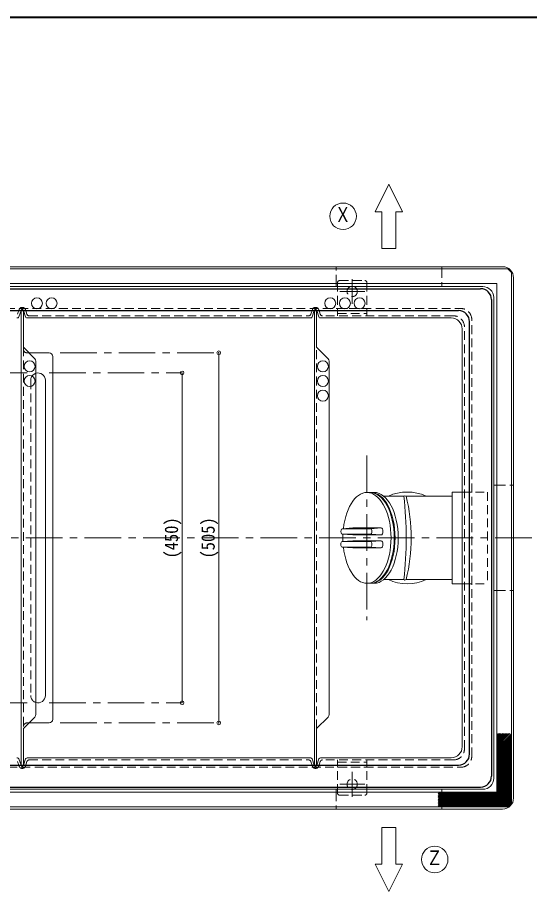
# Model space of a CAD drawing. Units: millimetres at full size, sheet at 1:10; details may follow other scales. Extents: x -2115 to 1935, y -1423 to 1387.
# Drawn here: x -192 to 507, y 194 to 1387 of the extents above; entities that cross this region are included whole.
import ezdxf
from ezdxf.enums import TextEntityAlignment as Align

# ---------------------------------------------------------------- set-up
doc = ezdxf.new("R2010")
doc.units = ezdxf.units.MM
doc.header["$LTSCALE"] = 10
doc.header["$PDMODE"] = 32
doc.header["$PDSIZE"] = 5
doc.linetypes.add('CHAIN1', pattern=[8, 5, -1, 1, -1])
doc.linetypes.add('DASHED1', pattern=[1.8, 1.2, -0.6])
doc.layers.add('0-0____1', color=4, linetype='Continuous', lineweight=9)
doc.styles.add('ＭＳ ゴシック', font='')
doc.styles.get('ＭＳ ゴシック').set_extended_font_data('MS Gothic')

msp = doc.modelspace()

# ---------------------------------------------------------------- linework, layer by layer
at = {"layer": '0-0____1', "color": 1, "lineweight": 40}
msp.add_line((1934.94, 1386.76), (-2115.06, 1386.76), dxfattribs=at)
at = {"layer": '0-0____1', "color": 7, "lineweight": 18}
for p, q in [((314.94, 1159.26), (296.19, 1121.76)), ((314.94, 1159.26), (333.69, 1121.76)), ((305.56, 1121.76), (296.19, 1121.76)), ((305.56, 1121.76), (305.56, 1071.76)), ((324.31, 1121.76), (324.31, 1071.76)), ((333.69, 1121.76), (324.31, 1121.76)), ((324.31, 1071.76), (305.56, 1071.76)), ((476.94, 1043.76), (-847.06, 1043.76)), ((-840.06, 1046.76), (469.94, 1046.76)), ((242.94, 1043.76), (242.94, 1046.76)), ((386.94, 1043.76), (386.94, 1046.76)), ((476.94, 1043.76), (481.94, 1038.76)), ((481.94, 1038.76), (481.94, 314.76)), ((484.94, 1031.76), (484.94, 321.76)), ((-832.06, 1023.76), (461.94, 1023.76)), ((442.94, 1019.76), (-813.06, 1019.76)), ((242.94, 1019.76), (242.94, 1023.76)), ((386.94, 1019.76), (386.94, 1023.76)), ((461.94, 1023.76), (461.94, 329.76)), ((457.94, 348.76), (457.94, 1004.76)), ((-186.73, 986.76), (-189.53, 978.35)), ((-186.56, 366.76), (-186.56, 986.76)), ((-183.56, 936.76), (-183.56, 986.76)), ((-183.39, 986.76), (-180.59, 978.35)), ((213.27, 986.76), (210.47, 978.35)), ((213.44, 366.76), (213.44, 986.76)), ((216.44, 936.76), (216.44, 986.76)), ((216.61, 986.76), (219.41, 978.35)), ((-177.56, 976.76), (207.44, 976.76)), ((222.44, 976.76), (399.94, 976.76)), ((414.94, 961.76), (414.94, 391.76)), ((-168.02, 921.22), (-183.56, 936.76)), ((231.98, 921.22), (216.44, 936.76)), ((-166.56, 917.69), (-166.56, 435.83)), ((233.44, 917.69), (233.44, 435.83)), ((461.94, 748.76), (457.94, 748.76)), ((484.94, 748.76), (481.94, 748.76)), ((285.07, 738.76), (289.36, 738.76)), ((290.63, 738.76), (294.87, 738.76)), ((335.28, 733.76), (307.78, 733.76)), ((401.44, 733.76), (338.37, 733.76)), ((401.44, 739.26), (401.44, 614.26)), ((401.44, 739.26), (414.94, 739.26)), ((265.73, 690.26), (251.21, 689.26)), ((251.21, 689.26), (290.1, 689.26)), ((251.21, 681.76), (290.1, 681.76)), ((265.73, 680.76), (251.21, 681.76)), ((265.73, 690.26), (304.41, 690.26)), ((265.73, 680.76), (304.41, 680.76)), ((290.1, 689.26), (304.41, 690.26)), ((304.41, 680.76), (290.1, 681.76)), ((265.73, 672.76), (251.21, 671.76)), ((251.21, 671.76), (290.1, 671.76)), ((265.73, 672.76), (304.41, 672.76)), ((304.41, 672.76), (290.1, 671.76)), ((251.21, 664.26), (290.1, 664.26)), ((265.73, 663.26), (251.21, 664.26)), ((265.73, 663.26), (304.41, 663.26)), ((290.1, 664.26), (304.41, 663.26)), ((285.07, 614.76), (289.36, 614.76)), ((290.63, 614.76), (294.87, 614.76)), ((335.28, 619.76), (307.78, 619.76)), ((401.44, 619.76), (338.37, 619.76)), ((401.44, 614.26), (414.94, 614.26)), ((461.94, 604.76), (457.94, 604.76)), ((484.94, 604.76), (481.94, 604.76)), ((-168.02, 432.3), (-183.56, 416.76)), ((231.98, 432.3), (216.44, 416.76)), ((-183.56, 416.76), (-183.56, 366.76)), ((216.44, 416.76), (216.44, 366.76)), ((-186.73, 366.76), (-189.53, 375.17)), ((-183.39, 366.76), (-180.59, 375.17)), ((-177.56, 376.76), (207.44, 376.76)), ((213.27, 366.76), (210.47, 375.17)), ((216.61, 366.76), (219.41, 375.17)), ((222.44, 376.76), (399.94, 376.76)), ((-832.06, 329.76), (461.94, 329.76)), ((442.94, 333.76), (-813.06, 333.76)), ((242.94, 329.76), (242.94, 333.76)), ((386.94, 329.76), (386.94, 333.76)), ((476.94, 309.76), (481.94, 314.76)), ((-840.06, 306.76), (469.94, 306.76)), ((242.94, 306.76), (242.94, 309.76)), ((386.94, 306.76), (386.94, 309.76)), ((324.31, 281.76), (305.56, 281.76)), ((305.56, 231.76), (305.56, 281.76)), ((324.31, 231.76), (324.31, 281.76)), ((314.94, 194.26), (296.19, 231.76)), ((305.56, 231.76), (296.19, 231.76)), ((314.94, 194.26), (333.69, 231.76)), ((333.69, 231.76), (324.31, 231.76))]:
    msp.add_line(p, q, dxfattribs=at)
at = {"layer": '0-0____1', "linetype": 'DASHED1'}
for p, q in [((242.94, 1023.76), (242.94, 1043.76)), ((386.94, 1043.76), (386.94, 1023.76)), ((247.94, 1027.91), (281.94, 1027.91)), ((244.94, 1024.91), (244.94, 979.76)), ((284.94, 1024.91), (284.94, 979.76)), ((-191.54, 981.81), (-189.42, 988.18)), ((-186.57, 987.23), (-186.73, 986.76)), ((-183.55, 987.23), (-183.39, 986.76)), ((-178.58, 981.81), (-180.71, 988.18)), ((-175.74, 979.76), (205.61, 979.76)), ((208.46, 981.81), (210.58, 988.18)), ((213.43, 987.23), (213.27, 986.76)), ((216.45, 987.23), (216.61, 986.76)), ((221.42, 981.81), (219.29, 988.18)), ((402.94, 979.76), (224.26, 979.76)), ((244.94, 989.76), (284.94, 989.76)), ((244.94, 982.96), (284.94, 982.96)), ((417.94, 388.76), (417.94, 964.76)), ((-183.56, 936.76), (-183.56, 416.76)), ((216.44, 416.76), (216.44, 936.76)), ((-178.56, 929.26), (-176.06, 929.26)), ((-173.56, 891.76), (-173.56, 461.76)), ((461.94, 748.76), (481.94, 748.76)), ((414.94, 739.26), (449.44, 739.26)), ((449.44, 739.26), (449.44, 614.26)), ((414.94, 614.26), (449.44, 614.26)), ((461.94, 604.76), (481.94, 604.76)), ((-178.56, 424.26), (-176.06, 424.26)), ((-191.54, 371.71), (-189.42, 365.34)), ((-178.58, 371.71), (-180.71, 365.34)), ((-175.74, 373.76), (205.61, 373.76)), ((208.46, 371.71), (210.58, 365.34)), ((221.42, 371.71), (219.29, 365.34)), ((402.94, 373.76), (224.26, 373.76)), ((244.94, 328.61), (244.94, 373.76)), ((244.94, 370.56), (284.94, 370.56)), ((284.94, 328.61), (284.94, 373.76)), ((-186.57, 366.29), (-186.73, 366.76)), ((-183.55, 366.29), (-183.39, 366.76)), ((213.43, 366.29), (213.27, 366.76)), ((216.45, 366.29), (216.61, 366.76)), ((244.94, 363.76), (284.94, 363.76)), ((242.94, 329.76), (242.94, 309.76)), ((247.94, 325.61), (281.94, 325.61)), ((386.94, 329.76), (386.94, 309.76))]:
    msp.add_line(p, q, dxfattribs=at)
at = {"layer": '0-0____1', "linetype": 'CHAIN1'}
for p, q in [((264.94, 1029.91), (264.94, 995.91)), ((281.94, 1012.91), (247.94, 1012.91)), ((-133.56, 929.26), (82.94, 929.26)), ((-548.56, 901.76), (-178.56, 901.76)), ((-148.56, 901.76), (32.94, 901.76)), ((285.07, 789.26), (285.07, 564.26)), ((-1060.06, 676.76), (739.94, 676.76)), ((-548.56, 451.76), (-178.56, 451.76)), ((-148.56, 451.76), (32.94, 451.76)), ((-133.56, 424.26), (82.94, 424.26)), ((264.94, 323.61), (264.94, 357.61)), ((281.94, 340.61), (247.94, 340.61))]:
    msp.add_line(p, q, dxfattribs=at)
at = {"layer": '0-0____1', "color": 5, "lineweight": 25}
for p, q in [((-810.06, 1016.76), (439.94, 1016.76)), ((454.94, 1001.76), (454.94, 351.76)), ((-780.06, 986.76), (409.94, 986.76)), ((424.94, 381.76), (424.94, 971.76)), ((-780.06, 366.76), (409.94, 366.76)), ((-810.06, 336.76), (439.94, 336.76))]:
    msp.add_line(p, q, dxfattribs=at)
at = {"layer": '0-0____1', "color": 7, "linetype": 'DASHED1', "lineweight": 18}
for p, q in [((-783.06, 989.76), (412.94, 989.76)), ((427.94, 378.76), (427.94, 974.76)), ((-780.06, 363.76), (412.94, 363.76))]:
    msp.add_line(p, q, dxfattribs=at)
at = {"layer": '0-0____1'}
for p, q in [((-148.56, 929.26), (-176.06, 929.26)), ((-143.56, 429.26), (-143.56, 924.26)), ((82.94, 929.26), (82.94, 424.26)), ((32.94, 901.76), (32.94, 451.76)), ((-153.56, 891.76), (-153.56, 461.76)), ((-148.56, 424.26), (-176.06, 424.26)), ((461.94, 391.59), (480.11, 409.76)), ((461.94, 393.57), (478.13, 409.76)), ((461.94, 395.55), (476.15, 409.76)), ((461.94, 397.53), (474.17, 409.76)), ((461.94, 399.51), (472.19, 409.76)), ((461.94, 401.49), (470.21, 409.76)), ((461.94, 403.47), (468.23, 409.76)), ((461.94, 405.45), (466.25, 409.76)), ((461.94, 407.43), (464.27, 409.76)), ((461.94, 409.41), (462.29, 409.76)), ((461.94, 389.61), (481.94, 409.61)), ((461.94, 387.63), (481.94, 407.63)), ((461.94, 385.65), (481.94, 405.65)), ((461.94, 383.67), (481.94, 403.67)), ((461.94, 381.69), (481.94, 401.69)), ((461.94, 379.71), (481.94, 399.71)), ((461.94, 377.73), (481.94, 397.73)), ((461.94, 375.75), (481.94, 395.75)), ((461.94, 373.77), (481.94, 393.77)), ((461.94, 371.79), (481.94, 391.79)), ((461.94, 369.81), (481.94, 389.81)), ((461.94, 367.83), (481.94, 387.83)), ((461.94, 365.85), (481.94, 385.85)), ((461.94, 363.87), (481.94, 383.87)), ((461.94, 361.89), (481.94, 381.89)), ((461.94, 359.91), (481.94, 379.91)), ((461.94, 357.93), (481.94, 377.93)), ((461.94, 355.95), (481.94, 375.95)), ((461.94, 353.97), (481.94, 373.97)), ((461.94, 351.99), (481.94, 371.99)), ((461.94, 350.01), (481.94, 370.01)), ((461.94, 348.03), (481.94, 368.03)), ((461.94, 346.05), (481.94, 366.05)), ((461.94, 344.07), (481.94, 364.07)), ((461.94, 342.09), (481.94, 362.09)), ((461.94, 340.11), (481.94, 360.11)), ((461.94, 338.13), (481.94, 358.13)), ((443.47, 309.76), (481.94, 348.23)), ((445.45, 309.76), (481.94, 346.25)), ((461.94, 336.15), (481.94, 356.15)), ((461.94, 334.17), (481.94, 354.17)), ((461.94, 332.19), (481.94, 352.19)), ((461.94, 330.21), (481.94, 350.21)), ((447.43, 309.76), (481.94, 344.27)), ((449.41, 309.76), (481.94, 342.29)), ((451.39, 309.76), (481.94, 340.31)), ((453.37, 309.76), (481.94, 338.33)), ((455.35, 309.76), (481.94, 336.35)), ((457.33, 309.76), (481.94, 334.37)), ((381.94, 311.59), (400.11, 329.76)), ((381.94, 313.57), (398.13, 329.76)), ((381.94, 315.55), (396.15, 329.76)), ((381.94, 317.53), (394.17, 329.76)), ((381.94, 319.51), (392.19, 329.76)), ((381.94, 321.49), (390.21, 329.76)), ((381.94, 323.47), (388.23, 329.76)), ((381.94, 325.45), (386.25, 329.76)), ((381.94, 327.43), (384.27, 329.76)), ((381.94, 329.41), (382.29, 329.76)), ((382.09, 309.76), (402.09, 329.76)), ((384.07, 309.76), (404.07, 329.76)), ((386.05, 309.76), (406.05, 329.76)), ((388.03, 309.76), (408.03, 329.76)), ((390.01, 309.76), (410.01, 329.76)), ((391.99, 309.76), (411.99, 329.76)), ((393.97, 309.76), (413.97, 329.76)), ((395.95, 309.76), (415.95, 329.76)), ((397.93, 309.76), (417.93, 329.76)), ((399.91, 309.76), (419.91, 329.76)), ((401.89, 309.76), (421.89, 329.76)), ((403.87, 309.76), (423.87, 329.76)), ((405.85, 309.76), (425.85, 329.76)), ((407.83, 309.76), (427.83, 329.76)), ((409.81, 309.76), (429.81, 329.76)), ((411.79, 309.76), (431.79, 329.76)), ((413.77, 309.76), (433.77, 329.76)), ((415.75, 309.76), (435.75, 329.76)), ((417.73, 309.76), (437.73, 329.76)), ((419.71, 309.76), (439.71, 329.76)), ((421.69, 309.76), (441.69, 329.76)), ((423.67, 309.76), (443.67, 329.76)), ((425.65, 309.76), (445.65, 329.76)), ((427.63, 309.76), (447.63, 329.76)), ((429.61, 309.76), (449.61, 329.76)), ((431.59, 309.76), (451.59, 329.76)), ((433.57, 309.76), (453.57, 329.76)), ((435.55, 309.76), (455.55, 329.76)), ((437.53, 309.76), (457.53, 329.76)), ((439.51, 309.76), (459.51, 329.76)), ((441.49, 309.76), (461.49, 329.76)), ((459.31, 309.76), (481.94, 332.39)), ((461.29, 309.76), (481.94, 330.41)), ((463.27, 309.76), (481.94, 328.43)), ((465.25, 309.76), (481.94, 326.45)), ((467.23, 309.76), (481.94, 324.47)), ((469.21, 309.76), (481.94, 322.49)), ((471.19, 309.76), (481.94, 320.51)), ((473.17, 309.76), (481.94, 318.53)), ((475.15, 309.76), (481.94, 316.55))]:
    msp.add_line(p, q, dxfattribs=at)
at = {"layer": '0-0____1', "color": 7, "lineweight": 18}
msp.add_lwpolyline([(476.94, 309.76), (-847.06, 309.76), (-852.06, 314.76)], dxfattribs=at)
for centre in [(252.44, 1115.51), (377.44, 238.01)]:
    msp.add_circle(centre, 18.12, dxfattribs=at)
at = {"layer": '0-0____1', "linetype": 'DASHED1'}
for centre in [(264.94, 1012.91), (264.94, 340.61)]:
    msp.add_circle(centre, 7, dxfattribs=at)
at = {"layer": '0-0____1'}
for centre in [(-165.06, 996.76), (-145.06, 996.76), (234.94, 996.76), (254.94, 996.76), (274.94, 996.76), (-175.06, 910.76), (224.94, 910.76), (-175.06, 890.76), (224.94, 890.76), (224.94, 870.76)]:
    msp.add_circle(centre, 7.5, dxfattribs=at)
at = {"layer": '0-0____1', "color": 7, "lineweight": 18}
for centre, radius, start, end in [((469.94, 1031.76), 15, 0, 90), ((442.94, 1004.76), 15, 0, 90), ((-191.43, 978.98), 2, 292.17824, 341.56505), ((-178.69, 978.98), 2, 198.43495, 247.82176), ((208.57, 978.98), 2, 292.17824, 341.56505), ((221.31, 978.98), 2, 198.43495, 247.82176), ((-192.56, 981.76), 5, 270, 292.17824), ((-177.56, 981.76), 5, 247.82176, 270), ((207.44, 981.76), 5, 270, 292.17824), ((222.44, 981.76), 5, 247.82176, 270), ((399.94, 961.76), 15, 0, 90), ((-171.56, 917.69), 5, 0, 45), ((228.44, 917.69), 5, 0, 45), ((336.83, 731.65), 2.62, 53.82892, 126.17108), ((-165.88, 676.76), 504.4, 353.51136, 6.48864), ((114.46, 676.76), 231.05, 345.71769, 14.28231), ((336.83, 621.87), 2.62, 233.82892, 306.17108), ((-171.56, 435.83), 5, 315, 0), ((228.44, 435.83), 5, 315, 0), ((399.94, 391.76), 15, 270, 0), ((-192.56, 371.76), 5, 67.82176, 90), ((-191.43, 374.54), 2, 18.43495, 67.82176), ((-178.69, 374.54), 2, 112.17824, 161.56505), ((-177.56, 371.76), 5, 90, 112.17824), ((207.44, 371.76), 5, 67.82176, 90), ((208.57, 374.54), 2, 18.43495, 67.82176), ((221.31, 374.54), 2, 112.17824, 161.56505), ((222.44, 371.76), 5, 90, 112.17824), ((442.94, 348.76), 15, 270, 0), ((469.94, 321.76), 15, 270, 0)]:
    msp.add_arc(centre, radius, start, end, dxfattribs=at)
at = {"layer": '0-0____1', "linetype": 'DASHED1'}
for centre, radius, start, end in [((247.94, 1024.91), 3, 90, 180), ((281.94, 1024.91), 3, 0, 90), ((-185.15, 986.76), 4.5, 91.406, 161.56505), ((-185.06, 983.26), 8, 88.594, 91.406), ((-184.97, 986.76), 4.5, 18.43495, 88.594), ((214.85, 986.76), 4.5, 91.406, 161.56505), ((214.94, 983.26), 8, 88.594, 91.406), ((215.03, 986.76), 4.5, 18.43495, 88.594), ((-185.15, 986.76), 1.5, 91.406, 161.56505), ((-185.06, 983.26), 5, 88.594, 91.406), ((-184.97, 986.76), 1.5, 18.43495, 88.594), ((-175.74, 982.76), 3, 198.43495, 270), ((205.61, 982.76), 3, 270, 341.56505), ((214.85, 986.76), 1.5, 91.406, 161.56505), ((214.94, 983.26), 5, 88.594, 91.406), ((215.03, 986.76), 1.5, 18.43495, 88.594), ((224.26, 982.76), 3, 198.43495, 270), ((402.94, 964.76), 15, 0, 90), ((-178.56, 934.26), 5, 180, 270), ((-163.56, 891.76), 10, 107.4576, 180), ((-163.56, 461.76), 10, 180, 252.5424), ((-178.56, 419.26), 5, 90, 180), ((402.94, 388.76), 15, 270, 0), ((-175.74, 370.76), 3, 90, 161.56505), ((205.61, 370.76), 3, 18.43495, 90), ((224.26, 370.76), 3, 90, 161.56505), ((-185.15, 366.76), 4.5, 198.43495, 268.594), ((-185.15, 366.76), 1.5, 198.43495, 268.594), ((-185.06, 370.26), 8, 268.594, 271.406), ((-185.06, 370.26), 5, 268.594, 271.406), ((-184.97, 366.76), 1.5, 271.406, 341.56505), ((-184.97, 366.76), 4.5, 271.406, 341.56505), ((214.85, 366.76), 4.5, 198.43495, 268.594), ((214.85, 366.76), 1.5, 198.43495, 268.594), ((214.94, 370.26), 8, 268.594, 271.406), ((214.94, 370.26), 5, 268.594, 271.406), ((215.03, 366.76), 1.5, 271.406, 341.56505), ((215.03, 366.76), 4.5, 271.406, 341.56505), ((247.94, 328.61), 3, 180, 270), ((281.94, 328.61), 3, 270, 0)]:
    msp.add_arc(centre, radius, start, end, dxfattribs=at)
at = {"layer": '0-0____1', "color": 5, "lineweight": 25}
for centre, start, end in [((439.94, 1001.76), 0, 90), ((409.94, 971.76), 0, 90), ((409.94, 381.76), 270, 0), ((439.94, 351.76), 270, 0)]:
    msp.add_arc(centre, 15, start, end, dxfattribs=at)
at = {"layer": '0-0____1', "color": 7, "linetype": 'DASHED1', "lineweight": 18}
for centre, start, end in [((412.94, 974.76), 0, 90), ((412.94, 378.76), 270, 0)]:
    msp.add_arc(centre, 15, start, end, dxfattribs=at)
at = {"layer": '0-0____1'}
for centre, radius, start, end in [((-148.56, 924.26), 5, 0, 90), ((-163.56, 891.76), 10, 0, 107.4576), ((339.94, 676.76), 62.5, 65.78322, 114.21678), ((339.94, 676.76), 62.5, 245.78322, 294.21678), ((-163.56, 461.76), 10, 252.5424, 0), ((-148.56, 429.26), 5, 270, 0)]:
    msp.add_arc(centre, radius, start, end, dxfattribs=at)
at = {"layer": '0-0____1', "color": 7, "lineweight": 18}
for centre, major_axis, ratio, start_param, end_param in [((285.07, 676.76), (0, 62), 0.529101, 1.7757825, 7.6489955), ((289.36, 676.76), (0, 62), 0.529101, 3.1415927, 6.2831853), ((290.63, 676.76), (0, 62), 0.529101, 3.1415927, 6.2831853), ((294.87, 676.76), (0, 62), 0.529101, 3.1415927, 6.2831853), ((251.21, 685.51), (0, 3.75), 0.465116, 0, 3.1415927), ((285.07, 676.76), (0, 62), 0.529101, 1.4913605, 1.6502322), ((290.1, 685.51), (0, 3.75), 0.465116, 3.1415927, 6.2831853), ((304.41, 685.51), (0, 4.75), 0.5, 3.1415927, 6.2831853), ((251.21, 668.01), (0, -3.75), 0.465116, 3.1415927, 6.2831853), ((290.1, 668.01), (0, 3.75), 0.465116, 3.1415927, 6.2831853), ((304.41, 668.01), (0, 4.75), 0.5, 3.1415927, 6.2831853)]:
    msp.add_ellipse(centre, major_axis=major_axis, ratio=ratio, start_param=start_param, end_param=end_param, dxfattribs=at)
at = {"layer": '0-0____1', "color": 1}
for p in [(82.94, 929.26), (32.94, 901.76), (32.94, 451.76), (82.94, 424.26)]:
    msp.add_point(p, dxfattribs=at)

# ---------------------------------------------------------------- texts
at = {"layer": '0-0____1', "color": 7, "style": 'ＭＳ ゴシック', "width": 0.8}
for s, p in [('Ｘ', (241.19, 1101.76)), ('Ｚ', (366.19, 224.26))]:
    msp.add_text(s, height=20.16, dxfattribs=at).set_placement(p, align=Align.BOTTOM_LEFT)
at = {"layer": '0-0____1', "color": 7, "style": 'ＭＳ ゴシック', "width": 0.9}
for s, p in [('(450)', (32.94, 648.63)), ('(505)', (82.94, 648.63))]:
    msp.add_text(s, height=18.33, rotation=90, dxfattribs=at).set_placement(p, align=Align.BOTTOM_LEFT)

doc.saveas('drawing.dxf')
